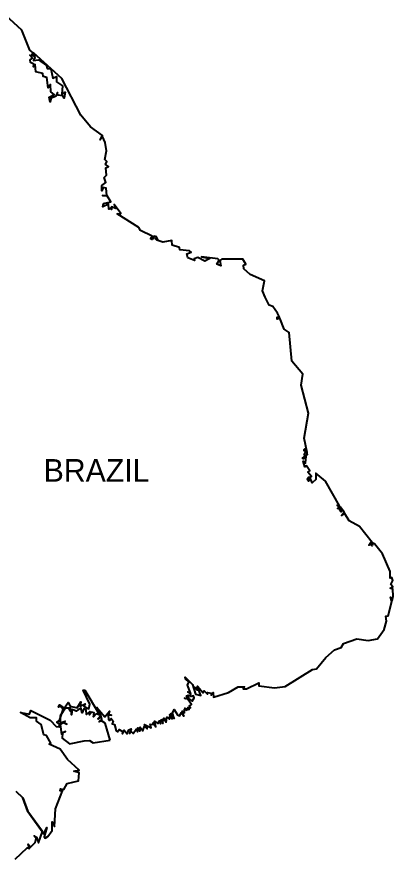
# Model space of a CAD drawing. Header units: metres. Extents: x 0 to 1325, y -1 to 773.
# Drawn here: x 467.9 to 534.4, y 366.4 to 515.3 of the extents above; entities that cross this region are included whole.
import ezdxf
from ezdxf.enums import TextEntityAlignment as Align

# ---------------------------------------------------------------- set-up
doc = ezdxf.new("R2010")
doc.units = ezdxf.units.M

msp = doc.modelspace()

# ---------------------------------------------------------------- linework, layer by layer
at = {"layer": 'CUT'}
for points in [[(467.74, 378.328), (468.94, 377.198), (469.8, 374.808), (472.64, 370.818), (473.18, 371.948), (472.73, 370.318), (472.89, 370.058), (473.36, 370.358), (474.1, 371.398), (474.14, 372.978), (474.5, 372.118), (474.73, 375.238), (475.97, 378.418), (475.56, 378.458), (475.6, 378.788), (476.19, 378.668), (476.76, 379.728), (478.76, 380.188), (478.9, 381.598), (477.92, 381.918), (478.89, 382.088), (476.8, 383.968), (475.56, 385.788), (473.59, 386.708), (473.87, 386.878), (473.12, 388.208), (472.66, 388.348), (472.16, 390.198), (471.37, 390.748), (471.35, 391.348), (470.23, 391.368), (468.5, 392.308), (470.08, 391.998), (470.36, 392.638), (473.75, 390.948), (474.8, 389.808), (475.38, 389.778), (475.43, 390.258), (474.95, 390.568), (475.42, 390.878), (476.06, 392.808), (475.57, 393.398), (475.23, 393.228), (475.41, 393.638), (476.22, 393.088), (476.94, 394.048), (477.32, 393.438), (478.56, 393.138), (479.16, 394.178), (479.04, 393.418), (479.97, 393.818), (479.74, 393.388), (480.6, 392.958), (480.75, 393.748), (479.62, 396.238), (479.87, 396.248), (482.28, 392.298), (482.68, 392.148), (482.03, 393.208), (483.42, 391.508), (484.26, 392.528), (484.06, 391.978), (484.64, 391.828), (484.01, 391.788), (484.06, 391.128), (484.23, 390.898), (484.58, 391.258), (484.91, 390.788), (484.74, 390.298), (485.14, 390.168), (485.42, 389.078), (485.69, 388.848), (485.97, 389.288), (486.56, 388.958), (486.54, 388.498), (486.83, 389.198), (487.36, 388.538), (487.69, 389.228), (488.07, 389.408), (487.81, 388.598), (488.01, 388.918), (488.43, 388.598), (489, 389.358), (489.23, 388.868), (489.3, 389.608), (489.63, 388.978), (489.8, 389.488), (489.63, 389.648), (489.71, 389.728), (490.13, 389.028), (490.44, 389.888), (490.94, 389.408), (490.92, 389.858), (490.74, 389.808), (490.48, 390.038), (490.44, 390.168), (491.62, 389.608), (491.45, 390.258), (492.01, 390.168), (492, 390.488), (492.46, 389.758), (492.23, 390.768), (492.82, 390.368), (493.08, 390.838), (493.27, 390.298), (493.39, 391.018), (493.68, 390.328), (493.56, 391.038), (493.79, 390.838), (493.78, 391.128), (493.89, 391.298), (494.29, 390.588), (494.39, 391.448), (494.87, 391.088), (494.93, 391.628), (495.37, 391.188), (494.98, 391.798), (495.18, 392.108), (495.67, 391.248), (495.4, 392.158), (495.68, 392.838), (496.27, 391.868), (496.64, 391.678), (497, 392.278), (497.39, 391.668), (497.12, 392.508), (497.53, 392.218), (497.53, 392.888), (497.95, 392.738), (497.57, 393.088), (498.35, 392.838), (498.13, 393.188), (498.58, 393.148), (498.38, 393.418), (498.76, 393.728), (498, 394.758), (497.79, 394.708), (497.52, 394.808), (498.11, 394.778), (497.9, 395.258), (498.15, 395.358), (498.23, 394.778), (498.86, 394.308), (499.22, 394.918), (499.1, 395.258), (498.68, 395.128), (498.53, 395.218), (498.64, 395.618), (498.14, 395.958), (498.57, 395.758), (498.03, 397.148), (498.27, 397.648), (497.68, 398.188), (497.63, 398.568), (498.96, 397.278), (499.48, 395.548), (500.43, 395.308), (500.05, 396.248), (499.77, 396.238), (499.27, 396.758), (499.87, 396.568), (499.82, 396.978), (500.84, 395.788), (501, 396.118), (501.57, 395.538), (501.58, 395.838), (502.24, 395.708), (502.26, 395.378), (502.57, 395.808), (502.67, 395.018), (505.34, 395.848), (507.04, 396.848), (508.12, 396.858), (507.88, 396.458), (508.51, 396.458), (510.7, 397.518), (510.65, 396.998), (513.44, 396.668), (515.33, 396.898), (520.17, 399.928), (520.88, 400.028), (522.53, 402.018), (524.08, 403.388), (525.24, 403.788), (525.65, 404.508), (528, 405.298), (530.01, 405.008), (531.66, 405.308), (532.86, 406.978), (533.29, 408.468), (533.13, 409.318), (533.54, 409.398), (534.2, 411.908), (533.99, 412.698), (534.27, 412.118), (534.44, 412.868), (534.4, 414.118), (533.94, 414.278), (534.4, 414.518), (534.02, 414.938), (534.37, 415.668), (534.23, 416.178), (533.94, 416.048), (533.91, 417.208), (532.56, 420.338), (531.12, 422.128), (530.82, 422.228), (530.74, 421.798), (530.52, 422.358), (530.35, 421.948), (530.14, 421.898), (530.47, 422.428), (530.7, 422.388), (528.5, 425.208), (526.68, 426.218), (525.81, 427.528), (525.33, 427.118), (525.77, 427.758), (525.1, 428.628), (524.84, 428.548), (525.32, 427.988), (525.22, 427.788), (524.79, 428.578), (524.59, 428.398), (524.86, 428.688), (524.51, 428.988), (524.96, 428.828), (522.45, 433.188), (520.76, 434.608), (520.77, 433.488), (520.1, 432.928), (519.67, 433.908), (519.47, 433.228), (519.24, 433.538), (519.47, 433.948), (519.97, 434.048), (519.34, 434.828), (519.67, 435.068), (519.13, 435.918), (518.81, 435.768), (518.53, 436.768), (518.91, 436.388), (519.03, 437.658), (518.59, 437.178), (518.41, 437.288), (518.98, 437.758), (518.68, 437.878), (519.03, 438.498), (518.7, 438.558), (518.68, 438.798), (518.81, 438.928), (518.73, 438.688), (519.12, 438.518), (519.22, 437.888), (519.24, 438.288), (518.71, 440.808), (519.47, 445.248), (518.19, 450.198), (518.45, 452.158), (516.53, 454.408), (516.06, 459.478), (515.18, 460.098), (514.39, 462.058), (513.92, 461.888), (513.93, 462.238), (514.32, 462.228), (513.99, 462.918), (513.13, 464.078), (512.49, 464.318), (511.77, 465.758), (511.33, 466.848), (511.7, 468.638), (509.14, 469.778), (508.04, 470.758), (507.94, 471.398), (508.4, 471.598), (507.87, 472.488), (504.12, 472.458), (503.75, 472.248), (503.96, 471.268), (503.24, 471.578), (503.68, 472.298), (503.43, 472.538), (500.54, 472.918), (502.01, 472.588), (501.11, 472.138), (499.87, 472.748), (499.26, 472.558), (499.32, 472.248), (498.14, 472.728), (497.95, 473.398), (498.71, 473.708), (498.41, 473.928), (496.72, 474.138), (496.62, 474.558), (495.35, 474.958), (495.3, 475.788), (493.69, 475.498), (492.66, 475.838), (492.33, 476.108), (492.78, 475.918), (492.55, 476.418), (492.14, 476.528), (491.78, 475.958), (491.52, 476.158), (491.81, 476.548), (489.75, 477.518), (489.46, 478.098), (485.64, 480.498), (486.25, 480.578), (485.06, 482.148), (485.36, 481.448), (484.61, 481.758), (484.64, 481.248), (484.48, 481.548), (484.16, 481.328), (484.09, 482.218), (483.1, 481.738), (483.22, 482.298), (484.5, 482.598), (483.84, 483.678), (483, 483.758), (483.76, 483.758), (483.65, 485.008), (483.13, 485.168), (482.9, 484.548), (482.9, 485.488), (483.6, 486.008), (483.32, 486.898), (483.71, 487.348), (483.6, 488.648), (484.08, 488.838), (483.55, 489.208), (483.8, 489.768), (483.45, 490.128), (483.75, 491.648), (483.49, 493.118), (483, 494.158), (482.62, 493.578), (483.02, 494.368), (480.89, 495.888), (479.17, 497.968), (475.82, 504.428), (470.83, 508.998), (471.07, 508.118), (470.79, 507.618), (471.71, 507.728), (473.14, 506.738), (473.24, 506.218), (473.89, 506.138), (474.23, 504.518), (474.88, 504.778), (474.87, 503.818), (475.92, 503.138), (475.8, 501.678), (476.39, 502.028), (476.21, 500.958), (476, 501.378), (475.11, 501.488), (475.03, 501.948), (474.71, 501.268), (473.93, 500.978), (473.75, 500.238), (473.59, 501.118), (474.46, 501.628), (473.87, 502.078), (473.8, 503.368), (473.4, 502.798), (473.16, 504.578), (472.5, 504.798), (472.45, 505.288), (471.25, 505.598), (471.08, 506.878), (470.84, 506.498), (470.88, 506.958), (470.31, 507.258), (470.2, 507.758), (470.62, 508.038), (470.16, 508.538), (470.81, 508.448), (470.49, 508.728), (470.79, 508.598), (470.78, 508.998), (470.18, 509.468), (468.74, 512.978), (465.9, 515.558)], [(467.56, 366.358), (469.68, 368.378), (470.08, 368.248), (469.86, 369.008), (470.26, 368.458), (471.12, 369.278), (471.29, 370.008), (470.94, 370.458), (471.34, 370.238), (471.67, 369.268), (472.39, 371.238), (469.8, 374.808), (468.94, 377.198), (467.74, 378.328)]]:
    msp.add_lwpolyline(points, dxfattribs=at)
for points in [[(484.38, 387.408), (483.47, 390.398), (482.82, 390.838), (482.44, 390.618), (482.9, 391.078), (482.77, 391.628), (482.37, 391.188), (482.29, 391.138), (482.19, 391.168), (482.74, 391.748), (481.91, 392.048), (481.42, 391.528), (481.53, 392.258), (481.07, 392.368), (480.73, 391.878), (480.78, 392.478), (480.2, 391.928), (480.12, 392.748), (479.69, 392.938), (479.41, 392.228), (479.21, 393.108), (478.37, 392.508), (477.65, 392.818), (477.52, 391.878), (477.5, 392.838), (477.34, 392.508), (477.12, 392.938), (477.38, 393.048), (476.41, 393.038), (475.52, 391.698), (475.51, 390.468), (476.41, 390.768), (476.2, 390.538), (476.72, 390.238), (476.03, 390.448), (475.56, 390.168), (475.76, 388.448), (475.95, 388.768), (476.45, 388.908), (475.96, 388.708), (475.91, 387.738), (477.18, 386.778), (479.75, 387.298), (480.73, 387.358), (481.39, 386.928), (484.38, 387.408)], [(494.97, 391.808), (494.88, 391.898), (494.95, 391.878), (494.97, 391.808)], [(492.28, 390.438), (492.26, 390.378), (492.25, 390.378), (492.28, 390.438)]]:
    msp.add_lwpolyline(points, close=True, dxfattribs=at)

# ---------------------------------------------------------------- texts
at = {"layer": 'ENGRAVE'}
msp.add_text('BRAZIL', height=4, dxfattribs=at).set_placement((481.972, 433.119), align=Align.CENTER)

doc.saveas('drawing.dxf')
